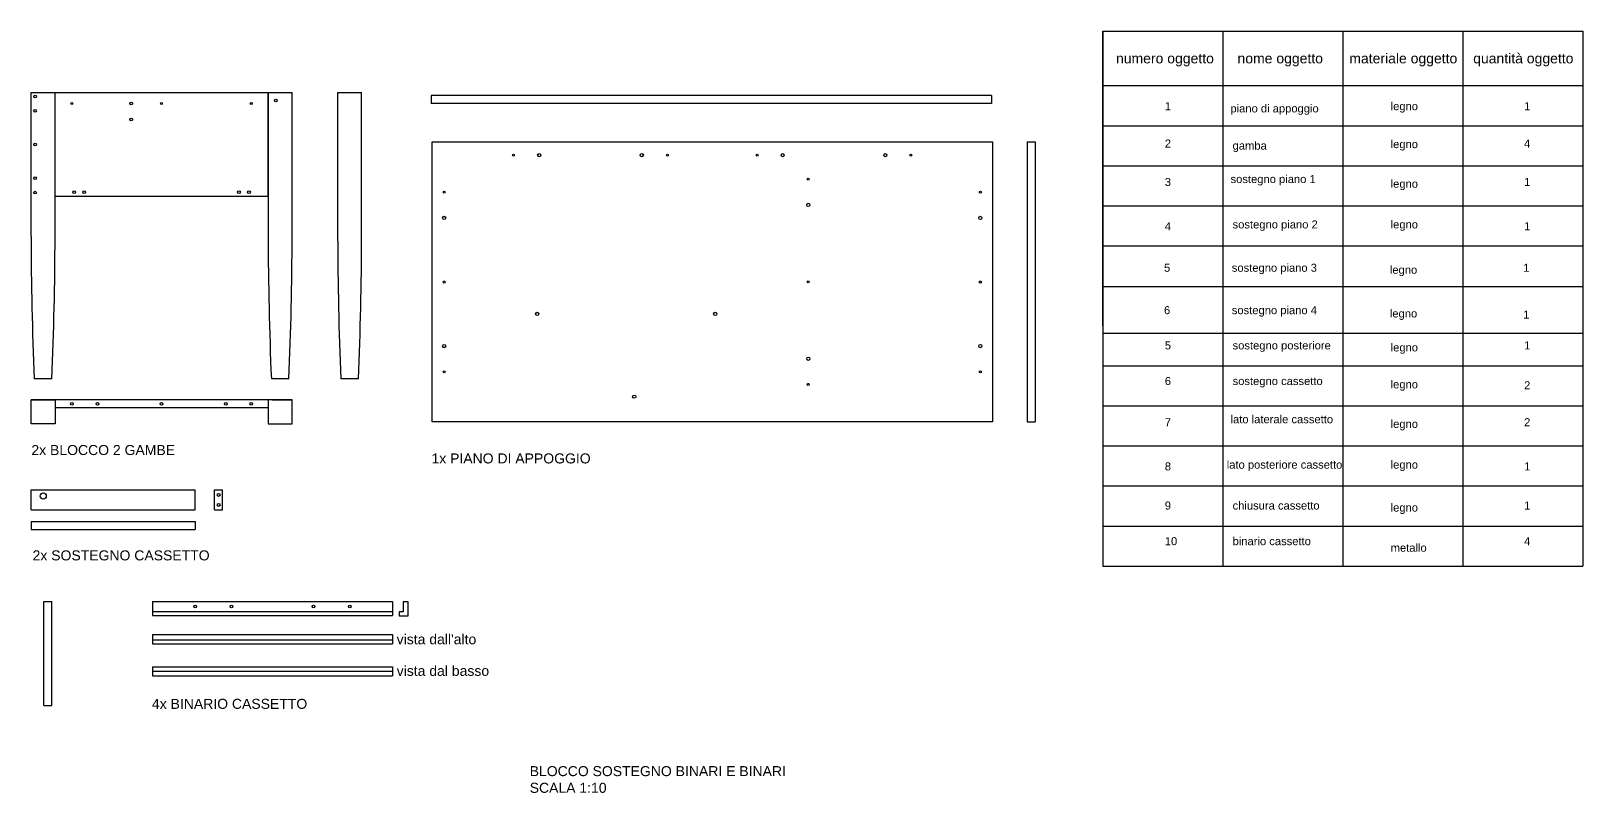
# Model space of a CAD drawing. Header units: millimetres. Extents: x 233 to 6102, y 2 to 2508.
# Drawn here: x 4951.5 to 5339.4, y 1714.5 to 1904.8 of the extents above; entities that cross this region are included whole.
import ezdxf

# ---------------------------------------------------------------- set-up
doc = ezdxf.new("R2010")
doc.units = ezdxf.units.MM
for name, color, linetype in [('ALTRE LINEE', 70, 'Continuous'), ('G-ANNO-GEOMETRY', 7, 'Continuous'), ('Viti', 3, 'Continuous')]:
    doc.layers.add(name, color=color, linetype=linetype)
doc.styles.add('ARIAL', font='arial.ttf')
doc.styles.get("Standard").update_dxf_attribs({"font": 'arial.ttf'})

msp = doc.modelspace()

# ---------------------------------------------------------------- linework, layer by layer
for p, q in [((5219.37, 1904.83), (5219.37, 1831.2)), ((5249.37, 1904.83), (5249.37, 1831.2)), ((5279.37, 1904.83), (5279.37, 1831.2)), ((5309.37, 1904.83), (5309.37, 1831.2)), ((5339.37, 1904.83), (5339.37, 1831.2)), ((5219.37, 1891.2), (5339.37, 1891.2)), ((5219.37, 1881.2), (5339.37, 1881.2)), ((5219.37, 1871.2), (5339.37, 1871.2)), ((5249.37, 1864.83), (5249.37, 1771.2)), ((5279.37, 1864.83), (5279.37, 1771.2)), ((5309.37, 1864.83), (5309.37, 1771.2)), ((5339.37, 1864.83), (5339.37, 1771.2)), ((5219.37, 1861.2), (5339.37, 1861.2)), ((5219.37, 1851.2), (5339.37, 1851.2)), ((5219.37, 1844.83), (5219.37, 1771.2)), ((5219.37, 1841.04), (5339.37, 1841.04)), ((5219.37, 1829.34), (5339.37, 1829.34)), ((5219.37, 1829.34), (5339.37, 1829.34)), ((5219.37, 1821.2), (5339.37, 1821.2)), ((5219.37, 1811.2), (5339.37, 1811.2)), ((5219.37, 1811.2), (5339.37, 1811.2)), ((5219.37, 1801.2), (5339.37, 1801.2)), ((5219.37, 1791.2), (5339.37, 1791.2)), ((5219.37, 1781.2), (5339.37, 1781.2)), ((5219.37, 1771.2), (5339.37, 1771.2))]:
    msp.add_line(p, q)
msp.add_lwpolyline([(5219.37, 1831.2), (5219.37, 1904.83), (5339.37, 1904.83)])
at = {"layer": 'ALTRE LINEE'}
for p, q in [((4951.53, 1853.48), (4951.53, 1889.48)), ((4951.53, 1889.48), (5016.79, 1889.48)), ((4957.53, 1853.47), (4957.53, 1889.47)), ((5010.79, 1889.47), (5010.79, 1853.47)), ((5010.79, 1863.47), (5010.79, 1889.47)), ((5016.79, 1853.48), (5016.79, 1889.48)), ((5028.15, 1889.47), (5028.15, 1853.47)), ((5028.15, 1889.47), (5034.15, 1889.47)), ((5034.15, 1853.48), (5034.15, 1889.48)), ((5191.52, 1888.75), (5051.52, 1888.75)), ((5051.52, 1888.75), (5051.52, 1886.75)), ((5191.52, 1886.75), (5051.52, 1886.75)), ((5191.52, 1888.75), (5191.52, 1886.75)), ((5051.77, 1877.2), (5191.77, 1877.2)), ((5051.77, 1807.2), (5051.77, 1877.2)), ((5191.77, 1877.2), (5191.77, 1807.2)), ((5200.45, 1877.2), (5200.45, 1807.2)), ((5200.45, 1877.2), (5202.45, 1877.2)), ((5202.45, 1877.2), (5202.45, 1807.2)), ((5010.79, 1873.08), (5010.79, 1877.02)), ((5010.79, 1863.47), (4957.53, 1863.47)), ((4956.73, 1817.98), (4952.33, 1817.98)), ((5015.99, 1817.98), (5011.59, 1817.98)), ((5033.35, 1817.98), (5028.95, 1817.98)), ((4956.56, 1812.74), (4951.53, 1812.74)), ((5011.85, 1812.74), (4956.56, 1812.74)), ((5011.76, 1812.74), (5016.79, 1812.74)), ((5010.79, 1810.74), (4957.53, 1810.74)), ((5191.77, 1807.2), (5051.77, 1807.2)), ((5200.45, 1807.2), (5202.45, 1807.2)), ((4951.53, 1785.21), (4951.53, 1790.21)), ((4951.53, 1790.21), (4992.53, 1790.21)), ((4992.53, 1785.21), (4992.53, 1790.21)), ((4997.42, 1785.21), (4997.42, 1790.21)), ((4997.42, 1790.21), (4999.42, 1790.21)), ((4999.42, 1785.21), (4999.42, 1790.21)), ((4951.53, 1785.21), (4992.53, 1785.21)), ((4997.42, 1785.21), (4999.42, 1785.21)), ((4951.53, 1782.3), (4992.53, 1782.3)), ((4951.53, 1782.3), (4951.53, 1780.3)), ((4951.53, 1780.3), (4992.53, 1780.3)), ((4992.53, 1782.3), (4992.53, 1780.3)), ((4954.73, 1736.34), (4954.72, 1762.34)), ((4954.72, 1762.34), (4956.72, 1762.34)), ((4956.73, 1736.34), (4956.72, 1762.34)), ((4981.87, 1762.34), (5041.87, 1762.34)), ((4981.87, 1762.34), (4981.87, 1758.84)), ((5041.87, 1762.34), (5041.87, 1758.84)), ((5045.81, 1762.27), (5044.51, 1762.27)), ((5044.51, 1762.27), (5044.51, 1759.77)), ((5045.81, 1760.87), (5045.81, 1762.27)), ((5045.81, 1758.77), (5045.81, 1760.87)), ((4981.87, 1759.84), (5041.87, 1759.84)), ((4981.87, 1758.84), (5041.87, 1758.84)), ((5044.51, 1759.77), (5043.51, 1759.77)), ((5043.51, 1759.77), (5043.51, 1758.77)), ((5043.51, 1758.77), (5045.81, 1758.77)), ((4981.87, 1754.1), (5041.87, 1754.1)), ((4981.87, 1754.1), (4981.87, 1751.8)), ((5041.87, 1754.1), (5041.87, 1751.8)), ((4981.87, 1752.8), (5041.87, 1752.8)), ((4981.87, 1751.8), (5041.87, 1751.8)), ((4981.87, 1746.05), (5041.87, 1746.05)), ((4981.87, 1746.05), (4981.87, 1743.75)), ((5041.87, 1746.05), (5041.87, 1743.75)), ((4981.87, 1744.9), (5041.87, 1744.9)), ((4981.87, 1743.75), (5041.87, 1743.75)), ((4954.73, 1736.34), (4956.73, 1736.34))]:
    msp.add_line(p, q, dxfattribs=at)
for points in [[(4957.53, 1812.74), (4957.53, 1806.74), (4951.53, 1806.74), (4951.53, 1812.74), (4957.53, 1812.74)], [(5010.79, 1812.74), (5010.79, 1806.74), (5016.79, 1806.74), (5016.79, 1812.74), (5010.79, 1812.74)]]:
    msp.add_lwpolyline(points, dxfattribs=at)
for centre, start, end in [((5847.09, 1855.9), 180.15499, 182.42692), ((4061.98, 1855.9), 357.57308, 359.84501), ((5906.34, 1855.9), 180.15499, 182.42692), ((4121.23, 1855.9), 357.57308, 359.84501), ((5923.71, 1855.9), 180.15499, 182.42692), ((4138.6, 1855.9), 357.57308, 359.84501)]:
    msp.add_arc(centre, 895.56, start, end, dxfattribs=at)
at = {"layer": 'Viti'}
for centre, radius in [((4952.53, 1888.47), 0.336), ((4952.53, 1884.88), 0.336), ((4976.53, 1886.76), 0.336), ((5012.67, 1887.48), 0.336), ((4976.53, 1882.76), 0.336), ((4952.53, 1876.47), 0.336), ((4952.53, 1868.07), 0.336), ((4952.53, 1864.47), 0.336), ((4962.33, 1864.57), 0.349), ((4964.83, 1864.57), 0.349), ((5003.49, 1864.57), 0.349), ((5005.99, 1864.57), 0.349), ((4961.71, 1811.74), 0.336), ((4968.16, 1811.74), 0.336), ((4984.16, 1811.74), 0.336), ((5000.19, 1811.73), 0.336), ((5006.58, 1811.74), 0.336), ((4954.59, 1788.69), 0.757), ((4998.42, 1788.96), 0.349), ((4998.42, 1786.46), 0.349), ((4992.57, 1761.09), 0.336), ((5001.62, 1761.09), 0.336), ((5022.13, 1761.09), 0.336), ((5031.17, 1761.09), 0.336)]:
    msp.add_circle(centre, radius, dxfattribs=at)
at = {"layer": 'Viti', "lineweight": 25}
for centre, radius in [((4961.74, 1886.76), 0.25), ((4984.16, 1886.76), 0.25), ((5006.58, 1886.76), 0.251), ((5072.12, 1873.83), 0.25), ((5078.53, 1873.83), 0.401), ((5104.15, 1873.83), 0.4), ((5110.56, 1873.83), 0.251), ((5132.98, 1873.83), 0.25), ((5139.38, 1873.83), 0.4), ((5165.01, 1873.83), 0.4), ((5171.41, 1873.83), 0.25), ((5145.77, 1867.82), 0.251), ((5054.77, 1864.57), 0.25), ((5145.77, 1861.41), 0.401), ((5188.77, 1864.57), 0.25), ((5054.77, 1858.16), 0.401), ((5188.77, 1858.16), 0.401), ((5054.77, 1842.15), 0.25), ((5145.77, 1842.2), 0.251), ((5188.77, 1842.15), 0.25), ((5078.02, 1834.19), 0.4), ((5122.52, 1834.19), 0.4), ((5054.77, 1826.13), 0.401), ((5145.77, 1822.98), 0.4), ((5188.77, 1826.13), 0.401), ((5054.77, 1819.73), 0.251), ((5188.77, 1819.73), 0.251), ((5145.77, 1816.58), 0.251), ((5102.27, 1813.5), 0.4)]:
    msp.add_circle(centre, radius, dxfattribs=at)

# ---------------------------------------------------------------- texts
at = {"attachment_point": 1, "style": 'ARIAL'}
for s, width, heights, insert, char_height in [('numero oggetto', 30, [0], (5222.67, 1899.26), 2.5), ('nome oggetto', 30, [0], (5253.04, 1899.26), 2.5), ('materiale oggetto', 30, [0], (5280.98, 1899.26), 2.5), ('quantità oggetto', 30, [0], (5311.94, 1899.26), 2.5), ('1', 30, [0], (5234.87, 1887.07), 2), ('piano di appoggio', 27.0064, [6.92], (5251.27, 1886.51), 2), ('legno', 30, [0], (5291.31, 1887.07), 2), ('1', 30, [0], (5324.66, 1887.07), 2), ('2', 30, [0], (5234.87, 1877.74), 2), ('gamba', 31.7227, [7.57], (5251.81, 1877.22), 2), ('legno', 30, [0], (5291.31, 1877.59), 2), ('4', 30, [0], (5324.66, 1877.74), 2), ('3', 30, [0], (5234.87, 1868.13), 2), ('sostegno piano 1', 30, [0], (5251.3, 1868.87), 2), ('legno', 30, [0], (5291.31, 1867.7), 2), ('1', 30, [0], (5324.66, 1868.13), 2), ('4', 30, [0], (5234.87, 1857.09), 2), ('sostegno piano 2', 30, [0], (5251.81, 1857.53), 2), ('legno', 30, [0], (5291.31, 1857.54), 2), ('1', 30, [0], (5324.66, 1857.09), 2), ('5', 30, [0], (5234.67, 1846.71), 2), ('sostegno piano 3', 30, [0], (5251.61, 1846.71), 2), ('legno', 30, [0], (5291.11, 1846.21), 2), ('1', 30, [0], (5324.46, 1846.71), 2), ('6', 30, [0], (5234.67, 1836.11), 2), ('sostegno piano 4', 30, [0], (5251.61, 1836.11), 2), ('legno', 30, [0], (5291.11, 1835.29), 2), ('1', 30, [0], (5324.46, 1835.03), 2), ('5', 30, [0], (5234.87, 1827.31), 2), ('sostegno posteriore', 30, [0], (5251.81, 1827.31), 2), ('legno', 30, [0], (5291.31, 1826.81), 2), ('1', 30, [0], (5324.66, 1827.31), 2), ('6', 30, [0], (5234.87, 1818.41), 2), ('sostegno cassetto', 30, [0], (5251.81, 1818.41), 2), ('legno', 30, [0], (5291.31, 1817.59), 2), ('2', 30, [0], (5324.66, 1817.34), 2), ('7', 30, [0], (5234.87, 1808.13), 2), ('lato laterale cassetto', 30, [0], (5251.3, 1808.87), 2), ('legno', 30, [0], (5291.31, 1807.7), 2), ('2', 30, [0], (5324.66, 1808.13), 2), ('8', 30, [0], (5234.87, 1797.09), 2), ('lato posteriore cassetto', 30, [0], (5250.35, 1797.53), 2), ('legno', 30, [0], (5291.31, 1797.54), 2), ('1', 30, [0], (5324.66, 1797.09), 2), ('9', 30, [0], (5234.87, 1787.31), 2), ('chiusura cassetto', 30, [0], (5251.81, 1787.31), 2), ('legno', 30, [0], (5291.31, 1786.81), 2), ('1', 30, [0], (5324.66, 1787.31), 2), ('10', 30, [0], (5234.87, 1778.41), 2), ('binario cassetto', 30, [0], (5251.81, 1778.41), 2), ('metallo', 30, [0], (5291.31, 1776.78), 2), ('4', 30, [0], (5324.66, 1778.41), 2)]:
    msp.add_mtext_dynamic_manual_height_columns(s, width=width, gutter_width=12.5, heights=heights, dxfattribs=dict(at, insert=insert, char_height=char_height))
at = {"layer": 'G-ANNO-GEOMETRY', "lineweight": -3, "char_height": 2.5, "attachment_point": 1}
for s, width, heights, insert in [('2x BLOCCO 2 GAMBE', 52.2955, [0], (4951.62, 1801.43)), ('1x PIANO DI APPOGGIO', 52.2955, [0], (5051.6, 1799.33)), ('2x SOSTEGNO CASSETTO', 52.2955, [0], (4951.92, 1775.11)), ('4x BINARIO CASSETTO', 41.5129, [0], (4981.75, 1738.03)), ('BLOCCO SOSTEGNO BINARI E BINARI\\PSCALA 1:10', 70.3839, [16.7], (5076.15, 1721.22))]:
    msp.add_mtext_dynamic_manual_height_columns(s, width=width, gutter_width=12.5, heights=heights, dxfattribs=dict(at, insert=insert))
at = {"layer": 'G-ANNO-GEOMETRY', "char_height": 2.5, "attachment_point": 1}
for s, insert in [("vista dall'alto", (5042.91, 1754.16)), ('vista dal basso', (5042.91, 1746.27))]:
    msp.add_mtext_dynamic_manual_height_columns(s, width=27.3162, gutter_width=12.5, heights=[6.71], dxfattribs=dict(at, insert=insert))

doc.saveas('drawing.dxf')
